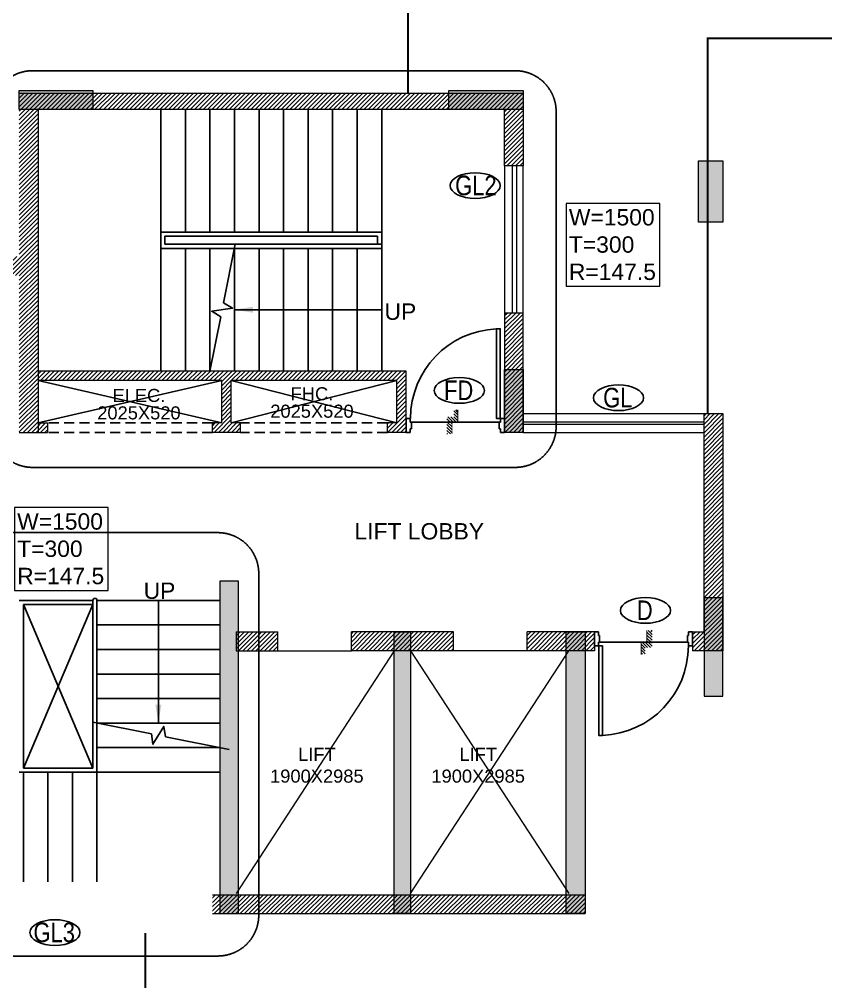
# Model space of a CAD drawing. Header units: millimetres. Extents: x 1123469 to 1752051, y -126924 to 196924.
# Drawn here: x 1309336 to 1319193, y 141770 to 153541 of the extents above; entities that cross this region are included whole.
import ezdxf
from ezdxf.enums import TextEntityAlignment as Align

# ---------------------------------------------------------------- set-up
doc = ezdxf.new("R2010")
doc.units = ezdxf.units.MM
doc.header["$LTSCALE"] = 500
doc.header["$MEASUREMENT"] = 0
doc.linetypes.add('CENTER', pattern=[2, 1.25, -0.25, 0.25, -0.25])
doc.linetypes.add('HIDDEN', pattern=[0.375, 0.25, -0.125])
doc.layers.get('Defpoints').update_dxf_attribs({"lineweight": 0})
for name, color, linetype, true_color in [('A-TAG', 7, 'Continuous', 0xef00ef), ('RAILING', 7, 'Continuous', 0xadadad), ('STAIR', 7, 'Continuous', 0x3f4f7f)]:
    doc.layers.add(name, color=color, linetype=linetype, true_color=true_color)
for name, color, linetype in [('AHC-A-FURNITURE', 2, 'Continuous'), ('COLUMN', 1, 'Continuous'), ('CUTOUT', 8, 'HIDDEN'), ('DOOR', 8, 'Continuous'), ('Drop', 143, 'Continuous'), ('TEXT -RM MM', 181, 'Continuous'), ('TEXT-DW-NO', 7, 'Continuous'), ('TEXT-RM NAME', 6, 'Continuous')]:
    doc.layers.add(name, color=color, linetype=linetype)
for name, color, linetype, lineweight in [('CILL', 8, 'Continuous', 13), ('TEXT-COMMON AREA', 7, 'Continuous', 20), ('TILE', 252, 'Continuous', 13), ('Wall', 2, 'Continuous', 15), ('WIN', 144, 'Continuous', 15)]:
    doc.layers.add(name, color=color, linetype=linetype, lineweight=lineweight)
doc.styles.add('ARIAL', font='arial.ttf')
doc.styles.add('simplex', font='simplex.shx')
doc.styles.get("Standard").update_dxf_attribs({"font": 'arial.ttf'})
doc.dimstyles.get("Standard").update_dxf_attribs({"dimscale": 75, "dimtxt": 2, "dimasz": 1.5, "dimexe": 1, "dimexo": 0.5, "dimgap": 0.5, "dimtad": 0, "dimdec": 0, "dimrnd": 5, "dimzin": 0, "dimdsep": 46, "dimtxsty": 'Standard', "dimblk": 'ARCHTICK', "dimcen": 1, "dimdle": 1, "dimclrd": 256, "dimclre": 256, "dimclrt": 256, "dimadec": 0, "dimazin": 0, "dimtfac": 1, "dimtdec": 0, "dimtofl": 0, "dimtmove": 2, "dimatfit": 3, "dimfxl": 1, "dimtolj": 1, "dimtzin": 0, "dimlwd": -1, "dimlwe": -1, "dimarcsym": 0})
pattern_1 = [(45, (1045444.4, 514263.1), (-26.5165043, 26.5165043), [])]

# ---------------------------------------------------------------- blocks, each defined once
blk = doc.blocks.new('A$C26E901EB')
at = {"layer": 'Drop'}
h = blk.add_hatch(dxfattribs=at)
h.set_pattern_fill('ANSI31', color=256, scale=8, angle=720, style=0)
h.set_pattern_definition([(315, (5609.332, 22815.355), (17.960512, 17.960512), [])])
h.paths.add_polyline_path([(84, 209), (84, 259), (133, 259), (133, 144), (63, 144), (0, 144), (0, 209)])
h.paths.add_polyline_path([(63, 144), (63, 0), (0, 0), (0, 144)])
h.paths.add_polyline_path([(133, 293), (133, 259), (84, 259), (84, 293)])
at = {"layer": 'Drop', "const_width": 10, "elevation": 0}
blk.add_lwpolyline([(133, 298), (133, 144), (63, 144), (63, 0)], dxfattribs=at)
blk = doc.blocks.new('DOOR 1050')
at = {"layer": 'DOOR', "ltscale": 100}
for p, q in [((0, 1022), (-154, 1022)), ((-154, 1022), (-154, 978)), ((-154, 978), (-113, 978)), ((-113, 965), (-113, 978)), ((-113, 965), (-41, 965)), ((-113, 965), (-113, -1)), ((-41, 965), (-41, 978)), ((0, 978), (-41, 978)), ((0, 1022), (0, 978)), ((-154, -58), (-154, -14)), ((-154, -14), (-113, -14)), ((0, -58), (-154, -58)), ((-113, -1), (-41, -1)), ((-113, -1), (-113, -14)), ((-41, -1), (-41, -14)), ((0, -14), (-41, -14)), ((0, -58), (0, -14))]:
    blk.add_line(p, q, dxfattribs=at)
blk.add_lwpolyline([(-154, -11), (-1140, -11), (-1140, 30), (-154, 30)], close=True, dxfattribs=at)
at = {"layer": 'DOOR', "linetype": 'Continuous'}
blk.add_arc((-154, -11), 986, 90, 177.6081, dxfattribs=at)
at = {"layer": 'TEXT -RM MM', "linetype": 'Continuous', "xscale": -0.9000000000003879, "yscale": 0.9000000000003879, "zscale": 0.9000000000003879, "rotation": 90}
blk.add_blockref('A$C26E901EB', (17, 575, 0), dxfattribs=at)
at = {"layer": 'Defpoints', "ltscale": 100, "style": 'simplex', "width": 0.8}
blk.add_attdef('D1050', (-414, 165), '', height=103, rotation=180, dxfattribs=at)
blk = doc.blocks.new('TAG')
at = {"linetype": 'Continuous', "extrusion": (0, 0, -1)}
blk.add_ellipse((0, 0), major_axis=(319, 0), ratio=0.512885, dxfattribs=at)
at = {"width": 0.8}
blk.add_attdef('TAG', text='', height=177, dxfattribs=at).set_placement((9, 2), align=Align.MIDDLE_CENTER)
blk = doc.blocks.new('_ArchTick')
at = {"color": 0, "linetype": 'ByBlock', "const_width": 0.15}
blk.add_lwpolyline([(-0.5, -0.5), (0.5, 0.5)], dxfattribs=at)

msp = doc.modelspace()

# ---------------------------------------------------------------- hatches: boundary and pattern name
at = {"layer": 'AHC-A-FURNITURE', "ltscale": 50, "true_color": 0xff0000}
h = msp.add_hatch(dxfattribs=at)
h.set_pattern_fill('ANSI31', color=1, scale=300)
h.set_pattern_definition(pattern_1)
h.paths.add_polyline_path([(1309566.4, 152438.5), (1315266.4, 152438.5), (1315266.4, 151748.6), (1315496.4, 151748.6), (1315496.4, 152638.5), (1309336.4, 152638.5), (1309336.4, 150638.6), (1274246.4, 150638.6), (1274246.4, 152668.5), (1268086.4, 152668.5), (1268086.4, 151748.6), (1268316.4, 151748.6), (1268316.4, 152438.5), (1274015.9, 152438.5), (1274015.9, 148488.6), (1274246.4, 148488.6), (1274246.4, 150408.6), (1309336.4, 150408.6), (1309336.4, 148488.6), (1309566.4, 148488.6)])
h = msp.add_hatch(dxfattribs=at)
h.set_pattern_fill('ANSI31', color=1, scale=300)
h.set_pattern_definition(pattern_1)
h.paths.add_polyline_path([(1315496.4, 149948.6), (1315266.4, 149948.6), (1315266.4, 148488.6), (1315496.4, 148488.6)])
at = {"layer": 'AHC-A-FURNITURE', "ltscale": 50, "true_color": 0x0000ff}
h = msp.add_hatch(dxfattribs=at)
h.set_pattern_fill('ANSI31', color=5, scale=300)
h.set_pattern_definition(pattern_1)
h.paths.add_polyline_path([(1314066.4, 149238.6), (1309566.4, 149238.6), (1309566.4, 149123.8), (1309566.9, 149123.6), (1311811.4, 149123.6), (1311811.4, 148603.6), (1311696.4, 148603.6), (1311696.4, 148488.6), (1312041.4, 148488.6), (1312041.4, 148603.6), (1311925.1, 148603.6), (1311926.4, 148604), (1311926.4, 149123.6), (1313951.4, 149123.6), (1313951.4, 148603.6), (1313836.4, 148603.6), (1313836.4, 148488.6), (1314066.4, 148488.6), (1314066.4, 148660.1)])
at = {"layer": 'AHC-A-FURNITURE', "ltscale": 50, "true_color": 0xff0000}
h = msp.add_hatch(dxfattribs=at)
h.set_pattern_fill('ANSI31', color=1, scale=300)
h.set_pattern_definition(pattern_1)
h.paths.add_polyline_path([(1317936.4, 148718.6), (1317706.4, 148718.6), (1317706.4, 146048.6), (1317566.4, 146048.6), (1317566.4, 145877.2), (1317566.4, 145818.6), (1317936.4, 145818.6)])
at = {"layer": 'AHC-A-FURNITURE', "ltscale": 50, "true_color": 0x0000ff}
h = msp.add_hatch(dxfattribs=at)
h.set_pattern_fill('ANSI31', color=5, scale=300)
h.set_pattern_definition(pattern_1)
h.paths.add_polyline_path([(1309681.4, 148603.6), (1309566.4, 148603.6), (1309566.4, 148488.6), (1309681.4, 148488.6)])
at = {"layer": 'AHC-A-FURNITURE', "ltscale": 50, "true_color": 0xff0000}
h = msp.add_hatch(dxfattribs=at)
h.set_pattern_fill('ANSI31', color=1, scale=300)
h.set_pattern_definition(pattern_1)
h.paths.add_polyline_path([(1312495.1, 146048.6), (1311986.4, 146048.6), (1311986.4, 145818.6), (1312495.1, 145818.6)])
h.paths.add_polyline_path([(1314642.6, 146048.6), (1313395.1, 146048.6), (1313395.1, 145818.6), (1314642.6, 145818.6)])
h.paths.add_polyline_path([(1316366.4, 146048.6), (1315542.6, 146048.6), (1315542.6, 145818.6), (1316366.4, 145818.6)])
h = msp.add_hatch(dxfattribs=at)
h.set_pattern_fill('ANSI31', color=1, scale=300)
h.set_pattern_definition(pattern_1)
h.paths.add_polyline_path([(1316251.4, 142833.5), (1310586.4, 142833.5), (1310586.4, 142603.5), (1316251.4, 142603.5)])
at = {"layer": 'COLUMN', "lineweight": 20, "true_color": 0x969696}
for points in [[(1309336.4, 152438.5), (1309336.4, 152668.5), (1310236.4, 152668.5), (1310236.4, 152438.5)], [(1314586.4, 152438.5), (1314586.4, 152668.5), (1315496.4, 152668.5), (1315496.4, 152438.5)], [(1317936.4, 151058.8), (1317636.4, 151058.8), (1317636.4, 151808.8), (1317936.4, 151808.8)], [(1315266.4, 149258.6), (1315496.4, 149258.6), (1315496.4, 148488.6), (1315266.4, 148488.6)], [(1312016.4, 146668.6), (1311786.4, 146668.6), (1311786.4, 142603.5), (1312016.4, 142603.5)], [(1317706.4, 145263.8), (1317936.4, 145263.8), (1317936.4, 146463.8), (1317706.4, 146463.8)], [(1313918.9, 146048.6), (1314118.9, 146048.6), (1314118.9, 142603.6), (1313918.9, 142603.6)], [(1316021.4, 146048.6), (1316251.4, 146048.6), (1316251.4, 142603.7), (1316021.4, 142603.7)]]:
    msp.add_hatch(color=252, dxfattribs=at).paths.add_polyline_path(points)

# ---------------------------------------------------------------- linework, layer by layer
at = {"color": 6, "linetype": 'Continuous', "const_width": 25}
for points in [[(1301231.4, 159238.6), (1305911.4, 159238.6), (1305911.4, 160763.6), (1307636.4, 160763.6), (1307636.4, 161578.5), (1311571.4, 161578.5), (1311571.4, 163078.5), (1318931.4, 163078.5), (1318931.4, 157328.5), (1317346.4, 157328.5), (1317346.4, 155528.5), (1317846.4, 155528.5), (1317846.4, 154078.5), (1314086.4, 154078.5), (1314086.4, 152638.5)], [(1324776.4, 140653.7), (1324776.4, 144783.8), (1328481.5, 144783.8), (1328481.5, 144268.8), (1330021.4, 144268.8), (1330021.4, 153308.8), (1328151.4, 153308.8), (1328151.4, 152793.8), (1322536.4, 152793.8), (1322536.4, 153308.8), (1317751.4, 153308.8), (1317751.4, 148718.6)], [(1310876.4, 142619), (1310876.4, 140653.7)]]:
    msp.add_lwpolyline(points, dxfattribs=at)
at = {"layer": 'A-TAG', "linetype": 'HIDDEN', "ltscale": 100}
msp.add_lwpolyline([(1308999.8, 151783.9), (1307967.7, 152105.7), (1308999.8, 151402.1), (1308999.8, 148560.4, 0.4142136), (1309499.8, 148060.4), (1315398, 148060.4, 0.4142136), (1315898, 148560.4), (1315898, 152411.8, 0.4142136), (1315398, 152911.8), (1309499.8, 152911.8, 0.4142136), (1308999.8, 152411.8), (1308999.8, 151783.9)], format="xyb", dxfattribs=at)
at = {"layer": 'CILL'}
for p, q in [((1312495.1, 145818.6), (1313395.1, 145818.6)), ((1315542.6, 145818.6), (1314642.6, 145818.6))]:
    msp.add_line(p, q, dxfattribs=at)
at = {"layer": 'COLUMN', "lineweight": 20}
for points in [[(1309336.4, 152438.5), (1309336.4, 152668.5), (1310236.4, 152668.5), (1310236.4, 152438.5)], [(1314586.4, 152438.5), (1314586.4, 152668.5), (1315496.4, 152668.5), (1315496.4, 152438.5)], [(1317936.4, 151058.8), (1317636.4, 151058.8), (1317636.4, 151808.8), (1317936.4, 151808.8)], [(1315266.4, 149258.6), (1315496.4, 149258.6), (1315496.4, 148488.6), (1315266.4, 148488.6)], [(1312016.4, 146668.6), (1311786.4, 146668.6), (1311786.4, 142603.5), (1312016.4, 142603.5)], [(1317706.4, 145263.8), (1317936.4, 145263.8), (1317936.4, 146463.8), (1317706.4, 146463.8)], [(1313918.9, 146048.6), (1314118.9, 146048.6), (1314118.9, 142603.6), (1313918.9, 142603.6)], [(1316021.4, 146048.6), (1316251.4, 146048.6), (1316251.4, 142603.7), (1316021.4, 142603.7)]]:
    msp.add_lwpolyline(points, close=True, dxfattribs=at)
at = {"layer": 'CUTOUT', "ltscale": 100}
for p, q in [((1309566.9, 149123.6), (1311811.4, 148603.6)), ((1309566.9, 148603.6), (1311811.4, 149123.6)), ((1311925.1, 148603.6), (1313951.4, 149123.6)), ((1311926.4, 149123.6), (1313951.4, 148603.6))]:
    msp.add_line(p, q, dxfattribs=at)
at = {"layer": 'CUTOUT'}
for p, q in [((1311696.4, 148603.6), (1309681.4, 148603.6)), ((1313836.4, 148603.6), (1312041.4, 148603.6)), ((1311696.4, 148488.6), (1309681.4, 148488.6)), ((1313836.4, 148488.6), (1312041.4, 148488.6))]:
    msp.add_line(p, q, dxfattribs=at)
at = {"layer": 'RAILING'}
for p, q in [((1311976.4, 150788.6), (1313766.4, 150788.6)), ((1313766.4, 150788.6), (1313766.4, 150738.6)), ((1311966.4, 150738.6), (1313766.4, 150738.6)), ((1310236.4, 144940.3), (1310236.4, 146433.5)), ((1310286.4, 144933.5), (1310286.4, 146433.5))]:
    msp.add_line(p, q, dxfattribs=at)
msp.add_arc((1310261.4, 146433.5), 25, 0, 180, dxfattribs=at)
at = {"layer": 'STAIR', "color": 252, "linetype": 'HIDDEN', "ltscale": 100}
for p, q in [((1311066.4, 150938.5), (1311066.4, 152438.5)), ((1311366.4, 150938.5), (1311366.4, 152438.5)), ((1311666.4, 150938.5), (1311666.4, 152438.5)), ((1311966.4, 150938.5), (1311966.4, 152438.5)), ((1312266.4, 150938.5), (1312266.4, 152438.5)), ((1312566.4, 150938.5), (1312566.4, 152438.5)), ((1312866.4, 150938.5), (1312866.4, 152438.5)), ((1313166.4, 150938.5), (1313166.4, 152438.5)), ((1313466.4, 150938.5), (1313466.4, 152438.5)), ((1313766.4, 150938.5), (1313766.4, 152438.5)), ((1311066.4, 150938.5), (1313766.4, 150938.5)), ((1311066.4, 150738.6), (1311066.4, 150938.5)), ((1313766.4, 150938.5), (1313766.4, 150788.6)), ((1311116.4, 150888.5), (1313716.4, 150888.5)), ((1311116.4, 150788.6), (1311116.4, 150888.5)), ((1311116.4, 150788.6), (1311976.4, 150788.6)), ((1313716.4, 150888.5), (1313716.4, 150788.6)), ((1311066.4, 150738.6), (1311966.4, 150738.6)), ((1311066.4, 149238.6), (1311066.4, 150738.6)), ((1311366.4, 149238.6), (1311366.4, 150738.6)), ((1311666.4, 149238.6), (1311666.4, 150738.6)), ((1309336.4, 146433.5), (1310236.4, 146433.5)), ((1309386.4, 146383.5), (1309386.4, 144383.5)), ((1309386.4, 146383.5), (1310236.4, 146383.5)), ((1309386.4, 144383.5), (1310236.4, 146383.5)), ((1309386.4, 146383.5), (1310236.4, 144383.5)), ((1310236.4, 144383.5), (1310236.4, 144943.5)), ((1310286.4, 144333.5), (1310286.4, 144933.5)), ((1311786.4, 144633.5), (1310286.4, 144633.5)), ((1309336.4, 144333.5), (1310286.4, 144333.5)), ((1309386.4, 144383.5), (1310236.4, 144383.5)), ((1309386.4, 144333.5), (1309386.4, 142833.5)), ((1309686.4, 144333.5), (1309686.4, 142833.5)), ((1309986.4, 144333.5), (1309986.4, 142833.5)), ((1311786.4, 144333.5), (1310286.4, 144333.5)), ((1310286.4, 144333.5), (1310286.4, 142833.5))]:
    msp.add_line(p, q, dxfattribs=at)
at = {"layer": 'STAIR'}
for p, q in [((1311966.4, 149238.6), (1311966.4, 150738.6)), ((1312266.4, 149238.6), (1312266.4, 150738.6)), ((1312566.4, 149238.6), (1312566.4, 150738.6)), ((1312866.4, 149238.6), (1312866.4, 150738.6)), ((1313166.4, 149238.6), (1313166.4, 150738.6)), ((1313466.4, 149238.6), (1313466.4, 150738.6)), ((1313766.4, 149238.6), (1313766.4, 150738.6)), ((1311786.4, 146433.5), (1310286.4, 146433.5)), ((1311786.4, 146133.5), (1310286.4, 146133.5)), ((1311786.4, 145833.5), (1310286.4, 145833.5)), ((1311786.4, 145533.5), (1310286.4, 145533.5)), ((1311786.4, 145233.5), (1310286.4, 145233.5)), ((1311786.4, 144933.5), (1310286.4, 144933.5))]:
    msp.add_line(p, q, dxfattribs=at)
at = {"layer": 'TEXT-COMMON AREA'}
for points in [[(1317164.4, 151288.8), (1316019.6, 151288.8), (1316019.6, 150276.5), (1317164.4, 150276.5)], [(1317164.4, 151288.8), (1316019.6, 151288.8), (1316019.6, 150276.5), (1317164.4, 150276.5)], [(1310421.7, 147568.4), (1309276.8, 147568.4), (1309276.8, 146556.1), (1310421.7, 146556.1)]]:
    msp.add_lwpolyline(points, close=True, dxfattribs=at)
at = {"layer": 'TEXT-RM NAME'}
for p, q in [((1311976.4, 150788.6), (1311833.5, 150074.4)), ((1311799.2, 149902.8), (1311666.4, 149238.6)), ((1310236.4, 144943.5), (1310950.6, 144800.6)), ((1311122.2, 144766.3), (1311901.4, 144610.5))]:
    msp.add_line(p, q, dxfattribs=at)
for points in [[(1311833.5, 150074.4), (1311942.8, 150008), (1311689.9, 149969.3), (1311799.2, 149902.8)], [(1310950.6, 144800.6), (1310969.9, 144674.2), (1311102.8, 144892.8), (1311122.2, 144766.3)]]:
    msp.add_lwpolyline(points, dxfattribs=at)
at = {"layer": 'TILE', "linetype": 'HIDDEN', "ltscale": 45}
for p, q in [((1313918.9, 145818.6), (1311986.4, 142848.6)), ((1314118.9, 142848.6), (1316051.4, 145818.6)), ((1314118.9, 145818.6), (1316051.4, 142848.6))]:
    msp.add_line(p, q, dxfattribs=at)
at = {"layer": 'Wall'}
for p, q in [((1309336.4, 152638.5), (1315496.4, 152638.5)), ((1315496.4, 152638.5), (1315496.4, 151748.6)), ((1315266.4, 152438.5), (1309566.4, 152438.5)), ((1315266.4, 151748.6), (1315266.4, 152438.5)), ((1315496.4, 151748.6), (1315266.4, 151748.6)), ((1315496.4, 149948.6), (1315266.4, 149948.6)), ((1315266.4, 149948.6), (1315266.4, 148488.6)), ((1315496.4, 148488.6), (1315496.4, 149948.6)), ((1315496.4, 149288.6), (1315496.4, 149288.6)), ((1314066.4, 149238.6), (1309566.4, 149238.6)), ((1314066.4, 148488.6), (1314066.4, 149238.6)), ((1311811.4, 149123.6), (1309566.4, 149123.6)), ((1311811.4, 148603.6), (1311811.4, 149123.6)), ((1313951.4, 149123.6), (1311926.4, 149123.6)), ((1311926.4, 148603.6), (1311926.4, 149123.6)), ((1313951.4, 148603.6), (1313951.4, 149123.6)), ((1317706.4, 146048.6), (1317706.4, 148718.6)), ((1317706.4, 148718.6), (1317936.4, 148718.6)), ((1317936.4, 148718.6), (1317936.4, 145818.6)), ((1311811.4, 148603.6), (1311696.4, 148603.6)), ((1311696.4, 148488.6), (1311696.4, 148603.6)), ((1312041.4, 148603.6), (1311926.4, 148603.6)), ((1312041.4, 148488.6), (1312041.4, 148603.6)), ((1313836.4, 148488.6), (1313836.4, 148603.6)), ((1313951.4, 148603.6), (1313836.4, 148603.6)), ((1312041.4, 148488.6), (1311696.4, 148488.6)), ((1314066.4, 148488.6), (1313836.4, 148488.6)), ((1315496.4, 148488.6), (1315266.4, 148488.6)), ((1311986.4, 146048.6), (1312495.1, 146048.6)), ((1311986.4, 146048.6), (1311986.4, 145818.6)), ((1312495.1, 145818.6), (1312495.1, 146048.6)), ((1314642.6, 146048.6), (1313395.1, 146048.6)), ((1313395.1, 145818.6), (1313395.1, 146048.6)), ((1314642.6, 145818.6), (1314642.6, 146048.6)), ((1316366.4, 146048.6), (1315542.6, 146048.6)), ((1315542.6, 145818.6), (1315542.6, 146048.6)), ((1317566.4, 146048.6), (1317706.4, 146048.6)), ((1317566.4, 146048.6), (1317566.4, 145818.6)), ((1311986.4, 145818.6), (1312495.1, 145818.6)), ((1314642.6, 145818.6), (1313395.1, 145818.6)), ((1316366.4, 145818.6), (1315542.6, 145818.6)), ((1317936.4, 145818.6), (1317566.4, 145818.6))]:
    msp.add_line(p, q, dxfattribs=at)
at = {"layer": 'Wall', "linetype": 'Continuous'}
for p, q in [((1309566.4, 152438.5), (1309566.4, 148488.6)), ((1309566.4, 148603.6), (1309681.4, 148603.6)), ((1309681.4, 148603.6), (1309681.4, 148488.6)), ((1309336.4, 148488.6), (1309681.4, 148488.6)), ((1316366.4, 146048.6), (1316366.4, 145818.6)), ((1310586.4, 142833.5), (1316251.4, 142833.5)), ((1310586.4, 142833.5), (1310586.4, 142603.5)), ((1316251.4, 142833.5), (1316251.4, 142603.5)), ((1310586.4, 142603.5), (1316251.4, 142603.5))]:
    msp.add_line(p, q, dxfattribs=at)
at = {"layer": 'WIN'}
for p, q in [((1315266.4, 151748.6), (1315266.4, 149948.6)), ((1315361.4, 151748.6), (1315361.4, 149948.6)), ((1315411.4, 151748.6), (1315411.4, 149948.6)), ((1315496.4, 149948.6), (1315496.4, 151748.6)), ((1315496.4, 148718.6), (1317706.4, 148718.6)), ((1315496.4, 148618.6), (1317706.4, 148618.6)), ((1315496.4, 148588.6), (1317706.4, 148588.6)), ((1315496.4, 148488.6), (1317706.4, 148488.6)), ((1310586.4, 142833.5), (1309036.4, 142833.5)), ((1310586.4, 142743.6), (1309036.4, 142743.6)), ((1310586.4, 142693.6), (1309036.4, 142693.6)), ((1310586.4, 142603.5), (1309036.4, 142603.5))]:
    msp.add_line(p, q, dxfattribs=at)

# ---------------------------------------------------------------- block references
at = {"layer": 'DOOR', "extrusion": (0, 0, -1), "xscale": 1.111111111110629, "yscale": 1.111111111110629, "zscale": -1.111111111110629}
for p, rotation in [((-1315201.9, 148488.6), 270), ((-1316430.8, 146048.6), 90.00000000000001)]:
    msp.add_blockref('DOOR 1050', p, dxfattribs=dict(at, rotation=rotation))
at = {"layer": 'TEXT-DW-NO', "linetype": 'CENTER'}
ref = msp.add_blockref('TAG', (1314908.3, 151506.7), dxfattribs=dict(at, xscale=0.96, yscale=0.96, zscale=0.96))
ref.add_attrib('TAG', 'GL2', dxfattribs={"layer": '0', "height": 240, "width": 0.8}).set_placement((1314916.9, 151509), align=Align.MIDDLE_CENTER)
ref = msp.add_blockref('TAG', (1314715.2, 149001.1), dxfattribs=dict(at, xscale=-0.96, yscale=0.96, zscale=0.96))
ref.add_attrib('TAG', 'FD', dxfattribs={"layer": '0', "height": 240, "width": 0.8}).set_placement((1314706.5, 149003.4), align=Align.MIDDLE_CENTER)
ref = msp.add_blockref('TAG', (1316660.3, 148911.6), dxfattribs=dict(at, xscale=-0.96, yscale=0.96, zscale=0.96))
ref.add_attrib('TAG', 'GL', dxfattribs={"layer": '0', "height": 240, "width": 0.8}).set_placement((1316651.6, 148913.9), align=Align.MIDDLE_CENTER)
ref = msp.add_blockref('TAG', (1316989.6, 146310.7), dxfattribs=dict(at, xscale=-0.96, yscale=0.96, zscale=0.96))
ref.add_attrib('TAG', 'D', dxfattribs={"layer": '0', "height": 240, "width": 0.8}).set_placement((1316981, 146312.9), align=Align.MIDDLE_CENTER)

# ---------------------------------------------------------------- texts
at = {"layer": 'TEXT-COMMON AREA', "char_height": 200, "width": 693.176, "attachment_point": 1}
for insert in [(1316053.5, 151219.6), (1316053.5, 151219.6), (1309310.8, 147499.2)]:
    msp.add_mtext('W=1500\\PT=300\\PR=147.5', dxfattribs=dict(at, insert=insert))
at = {"layer": 'TEXT-RM NAME', "style": 'ARIAL'}
for p in [(1313800.3, 149865.5, 0), (1310856.2, 146452.6, 0)]:
    msp.add_text('UP', height=200, dxfattribs=at).set_placement(p)
at = {"layer": 'TEXT-RM NAME'}
msp.add_text('LIFT LOBBY', height=200, dxfattribs=at).set_placement((1313433.2, 147179.3))
at = {"layer": 'TEXT-RM NAME', "char_height": 160}
for s, insert, width, attachment_point in [('\\pxsm0.8,qc;ELEC.\\P2025X520', (1312193.3, 148645.1), 2788.93, 9), ('\\pxsm0.8,qc;FHC.\\P2025X520', (1314307.9, 148665.6), 2788.93, 9), ('\\pxqc;LIFT\\P1900X2985', (1312261.2, 144631.6), 1424.51, 1), ('\\pxqc;LIFT\\P1900X2985', (1314232.9, 144631.6), 1424.51, 1)]:
    msp.add_mtext(s, dxfattribs=dict(at, insert=insert, width=width, attachment_point=attachment_point))

# ---------------------------------------------------------------- leaders
at = {"layer": 'TEXT-RM NAME'}
for points in [[(1311966.4, 149988.6), (1313766.4, 149988.6)], [(1311036.4, 144933.5), (1311036.4, 146433.5)]]:
    msp.add_leader(points, dimstyle='Standard', override={"dimasz": 3, "dimfxl": 75, "dimarcsym": 1}, dxfattribs=at)

# ---------------------------------------------------------------- next in the draw order: texts
at = {"layer": 'TEXT-RM NAME', "insert": (1305753.7, 142906.3), "char_height": 170, "width": 5857.821, "attachment_point": 1, "bg_fill": 2}
msp.add_mtext('ST-04 \\PAS/DETAIL', dxfattribs=at)

# ---------------------------------------------------------------- next in the draw order: linework, layer by layer
at = {"layer": 'A-TAG', "linetype": 'HIDDEN', "ltscale": 100}
msp.add_lwpolyline([(1307275.8, 142771.7), (1307275.8, 142584.9, 0.4142136), (1307775.8, 142084.9), (1311763.6, 142084.9, 0.4142136), (1312263.6, 142584.9), (1312263.6, 146762.5, 0.4142136), (1311763.6, 147262.5), (1307775.8, 147262.5, 0.4142136), (1307275.8, 146762.5), (1307275.8, 143051.1), (1306496.5, 142831.8), (1307275.8, 142771.7)], format="xyb", dxfattribs=at)

# ---------------------------------------------------------------- next in the draw order: block references
at = {"layer": 'TEXT-DW-NO', "linetype": 'CENTER'}
ref = msp.add_blockref('TAG', (1309772.2, 142371.9), dxfattribs=dict(at, xscale=-0.96, yscale=0.96, zscale=0.96))
ref.add_attrib('TAG', 'GL3', dxfattribs={"layer": '0', "height": 240, "width": 0.8}).set_placement((1309763.5, 142374.1), align=Align.MIDDLE_CENTER)

doc.saveas('drawing.dxf')
